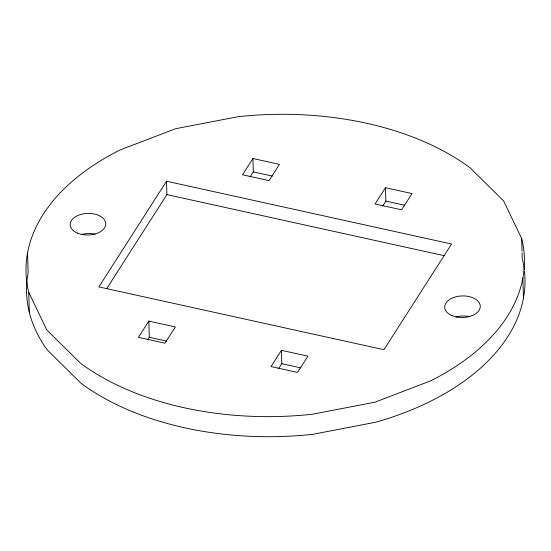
<?xml version="1.0" encoding="UTF-8"?>
<svg xmlns="http://www.w3.org/2000/svg" width="551" height="551" viewBox="0 0 551 551"><rect width="100%" height="100%" fill="white"/><g stroke="black" fill="none" stroke-linecap="round" stroke-linejoin="round"><path stroke-width="0.83" d="M166.526 181.224L98.877 286.913L383.916 349.706L451.558 244.017L166.526 181.224L166.898 194.606L106.667 288.71M148.839 321.109L138.432 337.37L164.949 343.211L175.356 326.95L148.839 321.109L149.293 337.302L147.937 339.423M252.916 158.516L242.509 174.77L269.026 180.618L279.433 164.356L252.916 158.516L253.288 171.891L250.12 176.843M281.416 350.319L271.009 366.573L297.526 372.414L307.933 356.16L281.416 350.319L281.788 363.694L278.62 368.647M385.486 187.719L375.079 203.98L401.596 209.821L412.003 193.559L385.486 187.719L385.865 201.101L382.697 206.046M253.288 171.891L272.346 176.093M385.865 201.101L404.923 205.296M166.898 194.606L444.388 255.733M281.788 363.694L300.846 367.896M149.293 337.302L166.698 341.138M522.024 251.139L521.673 238.597L503.662 201.005L470.086 167.814A249.3 151.07 -1.6 0 0 238.08 116.702L175.555 128.72L119.829 150.065A249.3 151.07 -1.6 0 0 28.762 292.34L29.327 312.403M28.762 292.34L46.773 329.925L80.356 363.123A249.3 151.07 -1.6 0 0 312.362 414.235L374.88 402.209L430.613 380.865A249.3 151.07 -1.6 0 0 521.673 238.597M522.892 278.014L523.45 298.084M522.072 252.806L522.238 258.66A249.3 151.07 -1.6 0 1 524.304 269.694M27.55 252.916L28.108 272.986A249.3 151.07 -1.6 0 0 47.338 349.995L80.914 383.186A249.3 151.07 -1.6 0 0 312.92 434.298L375.445 422.28A249.3 151.07 -1.6 0 0 524.504 271.409M455.925 317.018A17.804 10.793 -1.6 0 1 469.548 316.625M81.396 234.512A17.804 10.793 -1.6 0 1 95.02 234.12M451.91 315.592A17.804 10.793 -1.6 0 0 480.176 307.616A17.804 10.793 -1.6 0 0 455.36 296.955A17.804 10.793 -1.6 0 0 451.91 315.592M77.388 233.08A17.804 10.793 -1.6 0 0 105.647 225.111A17.804 10.793 -1.6 0 0 80.839 214.442A17.804 10.793 -1.6 0 0 77.388 233.08"/></g></svg>
